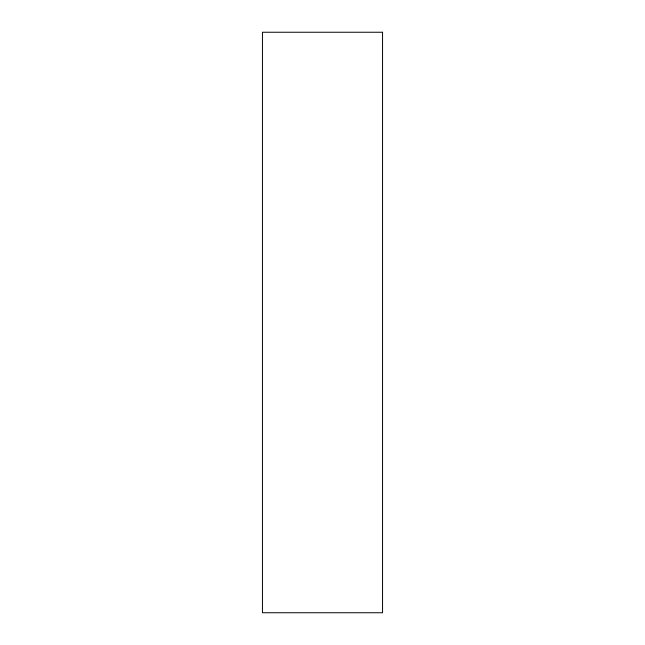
<?xml version="1.0" encoding="UTF-8"?>
<svg xmlns="http://www.w3.org/2000/svg" width="645" height="645" viewBox="0 0 645 645"><rect width="100%" height="100%" fill="white"/><g stroke="black" fill="none" stroke-linecap="round" stroke-linejoin="round"><path stroke-width="0.97" d="M382.55 32.25L262.45 32.25L262.45 612.75L382.55 612.75L382.55 32.25"/></g></svg>
